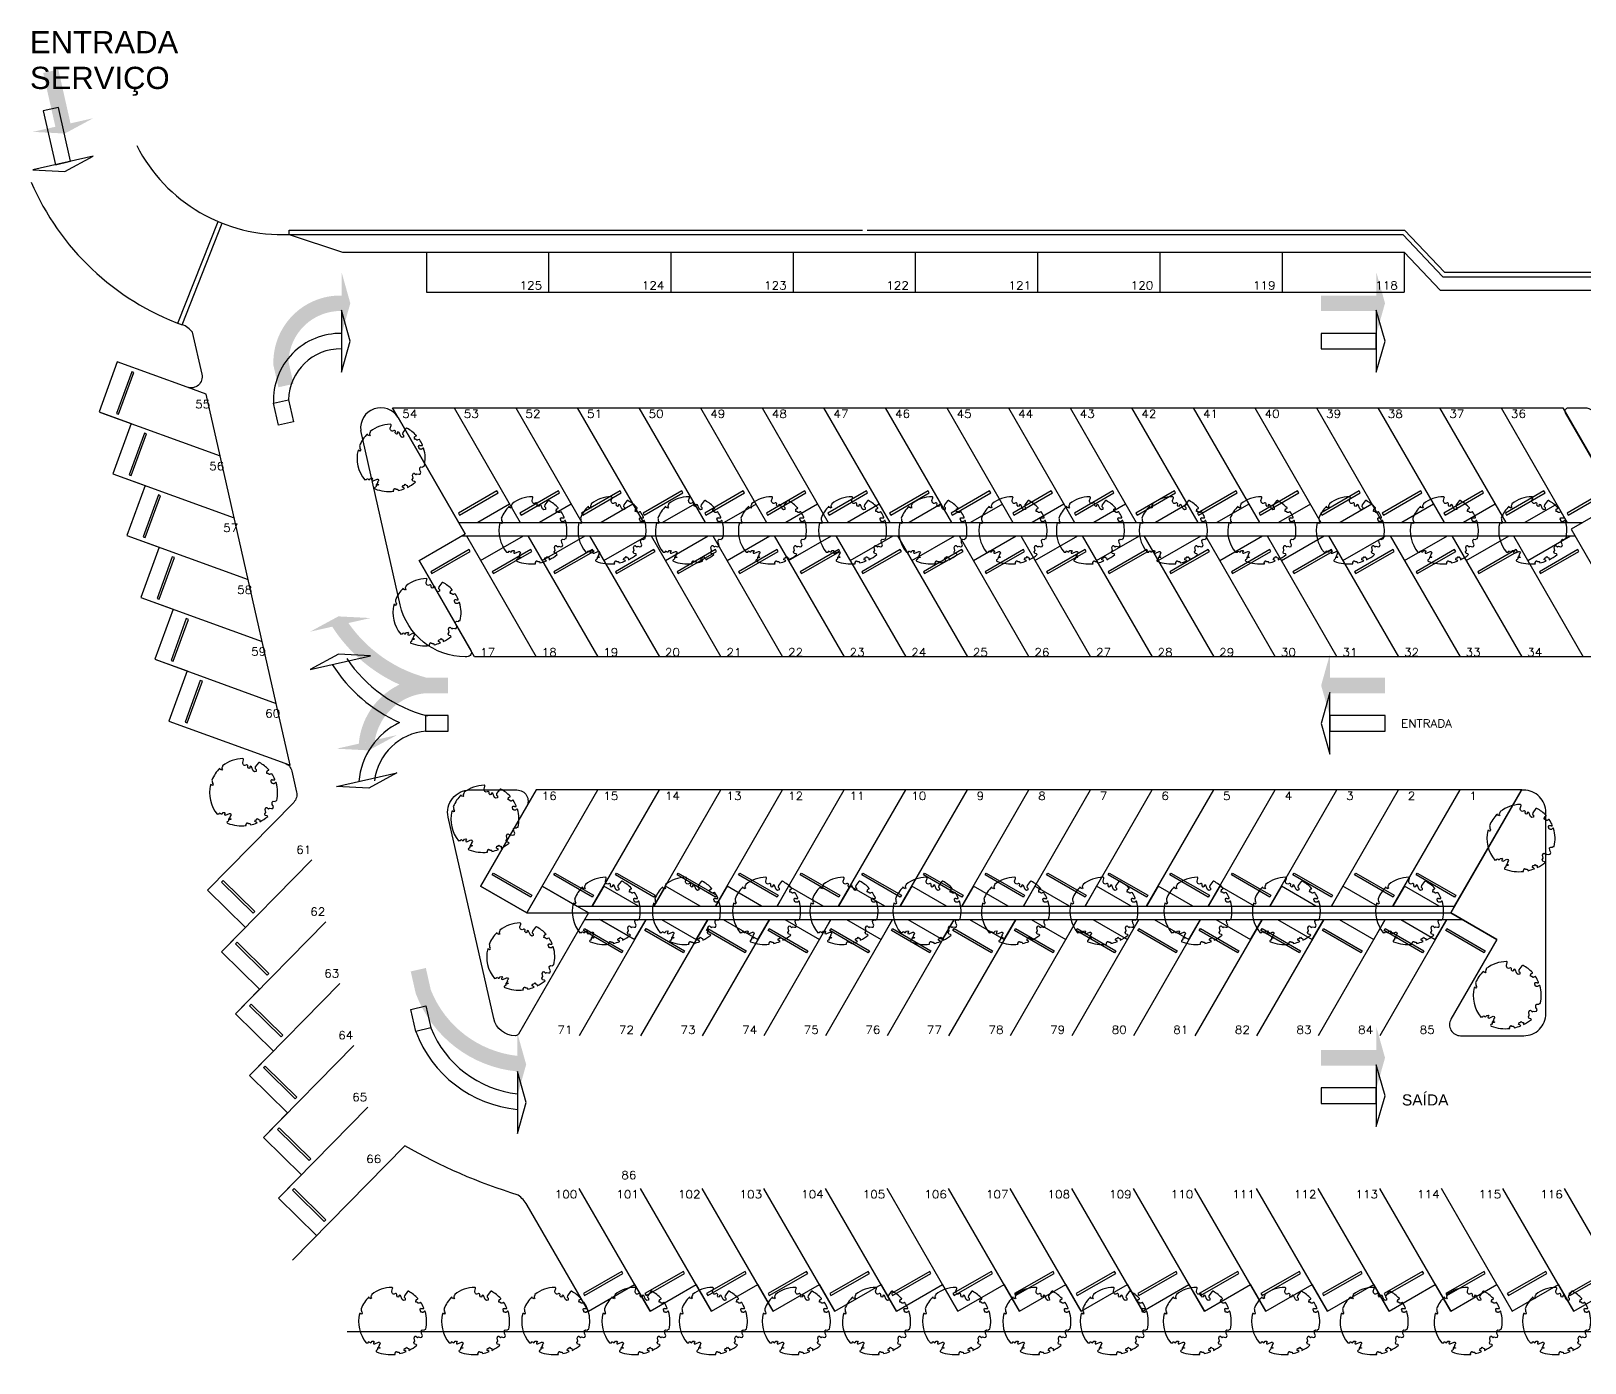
# Model space of a CAD drawing. Header units: millimetres. Extents: x -13864 to -13753, y -7338 to -7277.
# Drawn here: x -13863.9 to -13794, y -7337.1 to -7277.2 of the extents above; entities that cross this region are included whole.
import ezdxf

# ---------------------------------------------------------------- set-up
doc = ezdxf.new("R2010")
doc.units = ezdxf.units.MM
for name, color, linetype in [('-fina', 1, 'Continuous'), ('-hatch', 1, 'Continuous'), ('a-muro', 5, 'Continuous'), ('a-text', 2, 'Continuous'), ('c-esta', 1, 'Continuous'), ('c-prop', 5, 'Continuous'), ('p-banq', 2, 'Continuous'), ('p-plnt', 1, 'Continuous')]:
    doc.layers.add(name, color=color, linetype=linetype)
doc.styles.add('ROMAND', font='romand', dxfattribs={"width": 1.1})
doc.styles.get("Standard").update_dxf_attribs({"font": 'arial.ttf'})

# ---------------------------------------------------------------- blocks, each defined once
blk = doc.blocks.new('Tree2')
blk.add_lwpolyline([(3.08, 2.03), (3.09, 2.03), (3.1, 2.03), (3.11, 2.03), (3.12, 2.03), (3.13, 2.02), (3.13, 2.02), (3.14, 2.02), (3.15, 2.02), (3.16, 2.02), (3.17, 2.03), (3.19, 2.03), (3.2, 2.04), (3.21, 2.05), (3.23, 2.06), (3.24, 2.08), (3.3, 2.16, -0.52938), (3.37, 2.16, -0.087139), (3.9, 0.88, -0.372341), (3.84, 0.77), (3.28, 0.55), (3.09, 0.57), (3.02, 0.71), (2.8, 0.77), (2.71, 0.61), (2.78, 0.43), (3.18, 0.11), (3.2, -0.03), (3.11, -0.08), (2.99, -0.04), (2.92, -0.14), (3.02, -0.3), (3.2, -0.33, -0.504641), (3.19, -0.58, 0.331948), (3.12, -0.77, 0.282008), (3.39, -1.01), (3.74, -1, -0.512156), (3.84, -1.12, -0.16076), (2.42, -3.19), (2.29, -3.17), (2.21, -3.23), (2.14, -3.17), (2.07, -3.24), (2.02, -3.1), (1.91, -3.14), (1.93, -3.34), (1.93, -3.41), (2.06, -3.43, -0.106371), (0.47, -3.97), (0.41, -3.92), (0.3, -3.89), (0.24, -3.86), (0.13, -3.84), (0.14, -3.74), (0.02, -3.77), (-0.06, -3.7), (-0.13, -3.78), (-0.07, -3.88), (-0.09, -4, -0.236298), (-3.25, -2.33, 0.159625), (-3.16, -2.13, 0.350802), (-3, -2.03, -0.504641), (-3.05, -1.79), (-2.88, -1.72), (-2.81, -1.55), (-2.9, -1.46), (-3.01, -1.53), (-3.11, -1.49), (-3.11, -1.35), (-2.78, -0.97), (-2.77, -0.87), (-2.89, -0.73), (-3.09, -0.82), (-3.15, -0.78), (-3.34, -0.84), (-3.37, -0.63, 0.733583), (-3.44, -0.77, -0.861625), (-3.51, -0.88, 0.279978), (-3.76, -0.9), (-3.76, -0.91, -0.827056), (-3.96, -0.89, -0.116774), (-3.66, 1.3), (-3.63, 1.28), (-3.61, 1.27), (-3.6, 1.26), (-3.58, 1.25), (-3.57, 1.25), (-3.55, 1.25), (-3.54, 1.25), (-3.53, 1.25), (-3.52, 1.25), (-3.51, 1.25), (-3.51, 1.26), (-3.5, 1.26), (-3.49, 1.26), (-3.48, 1.27), (-3.47, 1.27), (-3.46, 1.27), (-3.45, 1.27), (-3.44, 1.28), (-3.43, 1.28), (-3.41, 1.28), (-3.4, 1.28), (-3.38, 1.29), (-3.37, 1.29), (-3.36, 1.29), (-3.35, 1.3), (-3.33, 1.31), (-3.32, 1.31), (-3.32, 1.32), (-3.31, 1.32), (-3.3, 1.33), (-3.3, 1.34), (-3.3, 1.34), (-3.3, 1.35), (-3.3, 1.36), (-3.3, 1.36), (-3.31, 1.37), (-3.31, 1.37), (-3.32, 1.38), (-3.32, 1.39), (-3.32, 1.4), (-3.33, 1.41), (-3.33, 1.42), (-3.33, 1.43), (-3.33, 1.44), (-3.33, 1.45), (-3.33, 1.47), (-3.33, 1.48), (-3.33, 1.49), (-3.33, 1.51), (-3.33, 1.52), (-3.33, 1.53), (-3.33, 1.55), (-3.33, 1.56), (-3.33, 1.58), (-3.32, 1.59), (-3.32, 1.6), (-3.31, 1.62), (-3.31, 1.63), (-3.31, 1.65), (-3.31, 1.67), (-3.33, 1.69), (-3.35, 1.72), (-3.39, 1.75), (-3.44, 1.78, -0.040997), (-3.02, 2.45), (-2.96, 2.33), (-2.94, 2.18), (-2.86, 2.17), (-2.71, 2.18), (-2.67, 2.31), (-2.51, 2.38), (-2.6, 2.51), (-2.58, 2.66), (-2.8, 2.73, -0.05814), (-1.97, 3.48), (-1.92, 3.38), (-1.92, 3.16), (-1.76, 3.05), (-1.56, 3.11), (-1.24, 2.95), (-1.01, 2.99), (-0.96, 3.08), (-1.08, 3.31), (-0.98, 3.41), (-0.97, 3.64), (-0.9, 3.79), (-0.68, 3.81), (-0.48, 3.63), (-0.2, 3.53), (-0.07, 3.63), (-0.03, 3.86), (0.06, 3.88), (0.11, 4, -0.13428), (2.13, 3.39, -0.541727), (2.13, 3.32), (2.04, 3.25), (1.99, 3.22), (1.96, 3.18), (1.94, 3.15), (1.93, 3.12), (1.93, 3.1), (1.93, 3.07), (1.93, 3.05), (1.93, 3.03), (1.93, 3.01), (1.93, 2.99), (1.93, 2.97), (1.93, 2.95), (1.93, 2.94), (1.93, 2.93), (1.94, 2.91), (1.95, 2.9), (1.96, 2.89), (1.97, 2.89), (1.99, 2.88), (2, 2.87), (2.02, 2.86), (2.04, 2.86), (2.05, 2.85), (2.07, 2.84), (2.08, 2.83), (2.09, 2.82), (2.11, 2.8), (2.12, 2.79), (2.13, 2.78), (2.14, 2.77), (2.15, 2.77), (2.17, 2.76), (2.18, 2.76), (2.2, 2.76), (2.21, 2.76), (2.23, 2.76), (2.25, 2.76), (2.26, 2.76), (2.28, 2.77), (2.29, 2.77), (2.3, 2.77), (2.31, 2.78), (2.32, 2.78), (2.33, 2.79), (2.34, 2.8), (2.34, 2.81), (2.35, 2.83), (2.35, 2.84), (2.35, 2.86), (2.35, 2.89), (2.36, 2.92), (2.36, 2.95), (2.37, 2.99), (2.37, 3.03), (2.4, 3.13, -0.543104), (2.46, 3.15, -0.046766), (3.01, 2.64, -0.385168), (3, 2.59), (2.9, 2.47), (2.87, 2.44), (2.85, 2.4), (2.84, 2.38), (2.84, 2.36), (2.85, 2.35), (2.86, 2.33), (2.86, 2.32), (2.87, 2.31), (2.88, 2.29), (2.88, 2.28), (2.89, 2.27), (2.89, 2.25), (2.9, 2.24), (2.9, 2.23), (2.9, 2.21), (2.91, 2.2), (2.91, 2.19), (2.91, 2.18), (2.91, 2.16), (2.92, 2.15), (2.92, 2.14), (2.92, 2.13), (2.92, 2.12), (2.91, 2.11), (2.91, 2.1), (2.91, 2.1), (2.91, 2.09), (2.9, 2.08), (2.9, 2.07), (2.9, 2.07), (2.9, 2.06), (2.91, 2.06), (2.91, 2.05), (2.92, 2.04), (2.93, 2.04), (2.94, 2.04), (2.95, 2.03), (2.96, 2.03), (2.97, 2.03), (2.99, 2.03), (3, 2.03), (3.01, 2.03), (3.03, 2.03), (3.04, 2.03), (3.06, 2.03), (3.07, 2.03)], format="xyb", close=True)

msp = doc.modelspace()

# ---------------------------------------------------------------- hatches: boundary and pattern name
at = {"layer": '-fina', "extrusion": (0, 0.015038, 0.999887)}
for points in [[(-13863.327, -7279.921), (-13862.779, -7282.342), (-13862.099, -7282.188), (-13862.646, -7279.767)], [(-13861.08, -7281.958), (-13863.798, -7282.572), (-13862.353, -7282.647)], [(-13849.901, -7288.892), (-13849.901, -7291.678), (-13849.509, -7290.285)], [(-13803.346, -7288.892), (-13803.346, -7291.678), (-13802.954, -7290.285)], [(-13849.901, -7290.634), (-13849.901, -7289.937, 0.431694), (-13852.969, -7293.074), (-13852.289, -7292.921, -0.412879)], [(-13805.828, -7290.634), (-13803.346, -7290.634), (-13803.346, -7289.937), (-13805.828, -7289.937)], [(-13852.289, -7292.921), (-13852.065, -7293.914), (-13852.745, -7294.068), (-13852.969, -7293.074)], [(-13851.319, -7305.067), (-13848.601, -7304.453), (-13850.047, -7304.378)], [(-13805.436, -7308.878), (-13805.436, -7306.092), (-13805.828, -7307.485)], [(-13846.13, -7307.834), (-13845.111, -7307.834), (-13845.111, -7307.137), (-13846.13, -7307.137)], [(-13805.436, -7307.834), (-13802.954, -7307.834), (-13802.954, -7307.137), (-13805.436, -7307.137)], [(-13850.128, -7310.334), (-13847.41, -7309.719), (-13848.683, -7310.409)], [(-13846.111, -7320.203), (-13845.886, -7321.196), (-13846.566, -7321.35), (-13846.791, -7320.357)], [(-13845.886, -7321.196), (-13846.566, -7321.35, 0.287157), (-13841.989, -7324.86), (-13841.989, -7324.159, -0.276547)], [(-13841.989, -7323.152), (-13841.989, -7325.939), (-13841.597, -7324.546)], [(-13803.346, -7322.851), (-13803.346, -7325.637), (-13802.954, -7324.244)], [(-13805.828, -7324.593), (-13803.346, -7324.593), (-13803.346, -7323.895), (-13805.828, -7323.895)]]:
    msp.add_hatch(color=256, dxfattribs=at).paths.add_polyline_path(points)
h = msp.add_hatch(color=256, dxfattribs=at)
h.paths.add_polyline_path([(-13847.292, -7307.447, 0.006588), (-13847.369, -7307.485), (-13846.13, -7307.485), (-13846.13, -7307.137), (-13846.084, -7307.137, -0.176741), (-13849.595, -7304.677), (-13849.96, -7304.76), (-13849.773, -7305.587, 0.112989)])
h.paths.add_polyline_path([(-13848.942, -7309.265), (-13848.769, -7310.026), (-13848.405, -7309.944, -0.337144), (-13846.13, -7307.835), (-13846.13, -7307.485), (-13847.369, -7307.485, 0.188669)])
h.paths.add_polyline_path([(-13849.773, -7305.587), (-13849.96, -7304.76), (-13850.323, -7304.842, 0.033348)])
h.paths.add_polyline_path([(-13848.942, -7309.265, 0.06652), (-13849.128, -7310.107), (-13848.769, -7310.026)])

# ---------------------------------------------------------------- linework, layer by layer
at = {"layer": '-fina', "extrusion": (0, 0.015038, 0.999887), "elevation": -113.465}
for points in [[(-13863.327, -7279.921), (-13862.779, -7282.342), (-13862.099, -7282.188), (-13862.646, -7279.767)], [(-13862.353, -7282.647), (-13861.08, -7281.958), (-13863.798, -7282.572)], [(-13849.509, -7290.285), (-13849.901, -7288.892), (-13849.901, -7291.678)], [(-13802.954, -7290.285), (-13803.346, -7288.892), (-13803.346, -7291.678)], [(-13805.828, -7290.634), (-13803.346, -7290.634), (-13803.346, -7289.937), (-13805.828, -7289.937)], [(-13852.289, -7292.921), (-13852.065, -7293.914), (-13852.745, -7294.068), (-13852.969, -7293.074)], [(-13850.047, -7304.378), (-13851.319, -7305.067), (-13848.601, -7304.453)], [(-13805.828, -7307.485), (-13805.436, -7308.878), (-13805.436, -7306.092)], [(-13846.13, -7307.834), (-13845.111, -7307.834), (-13845.111, -7307.137), (-13846.13, -7307.137)], [(-13805.436, -7307.834), (-13802.954, -7307.834), (-13802.954, -7307.137), (-13805.436, -7307.137)], [(-13848.683, -7310.409), (-13850.128, -7310.334), (-13847.41, -7309.719)], [(-13846.111, -7320.203), (-13845.886, -7321.196), (-13846.566, -7321.35), (-13846.791, -7320.357)], [(-13841.597, -7324.546), (-13841.989, -7323.152), (-13841.989, -7325.939)], [(-13802.954, -7324.244), (-13803.346, -7322.851), (-13803.346, -7325.637)], [(-13805.828, -7324.593), (-13803.346, -7324.593), (-13803.346, -7323.895), (-13805.828, -7323.895)]]:
    msp.add_lwpolyline(points, close=True, dxfattribs=at)
for points in [[(-13857.265, -7289.475), (-13855.458, -7284.903)], [(-13857.079, -7289.548), (-13855.272, -7284.976)]]:
    msp.add_lwpolyline(points, dxfattribs=at)
at = {"layer": '-fina', "extrusion": (0, 0.015038, 0.999887)}
for centre, radius, start, end in [((-13849.957, -7292.951, -113.465), 3.015, 88.80634, 182.34123), ((-13849.947, -7292.977, -113.465), 2.343, 89.06231, 178.6254), ((-13844.469, -7301.097, -113.465), 6.949, 212.60913, 246.03498), ((-13844.469, -7301.097, -113.465), 6.252, 213.70663, 255.43113), ((-13845.881, -7310.385, -113.465), 3.259, 115.64696, 175.11693), ((-13845.881, -7310.385, -113.465), 2.562, 94.89273, 172.92241), ((-13841.474, -7319.448, -113.465), 5.436, 200.48016, 264.56725), ((-13841.464, -7319.424, -113.465), 4.764, 201.84556, 263.68008)]:
    msp.add_arc(centre, radius, start, end, dxfattribs=at)
at = {"layer": '-hatch', "extrusion": (0, 0.015038, 0.999887), "elevation": -113.465}
for points in [[(-13852.842, -7306.585), (-13855.359, -7295.453), (-13855.988, -7292.67), (-13856.849, -7292.357), (-13859.995, -7291.211), (-13860.816, -7293.467), (-13859.366, -7293.994), (-13860.187, -7296.25), (-13858.737, -7296.777), (-13859.558, -7299.033), (-13858.108, -7299.561), (-13858.928, -7301.816), (-13857.478, -7302.344), (-13858.299, -7304.599), (-13856.849, -7305.127), (-13857.67, -7307.382), (-13852.456, -7309.279), (-13852.213, -7309.368)], [(-13844.841, -7293.285), (-13797.729, -7293.285), (-13794.958, -7293.285), (-13792.5, -7297.541), (-13794.579, -7298.741), (-13791.263, -7304.485), (-13794.034, -7304.485), (-13841.146, -7304.485), (-13843.917, -7304.485), (-13846.417, -7300.155), (-13844.338, -7298.955), (-13847.361, -7293.72), (-13847.612, -7293.285)], [(-13841.579, -7311.235), (-13843.646, -7314.815), (-13841.567, -7316.015), (-13799.998, -7316.015), (-13799.825, -7315.715), (-13796.825, -7310.52), (-13796.805, -7310.485), (-13799.576, -7310.485), (-13838.374, -7310.485), (-13841.146, -7310.485), (-13841.579, -7311.235)]]:
    msp.add_lwpolyline(points, close=True, dxfattribs=at)
at = {"layer": 'a-muro', "extrusion": (0, 0.015038, 0.999887), "elevation": -113.465}
for points in [[(-13852.258, -7285.285), (-13826.458, -7285.285)], [(-13852.258, -7285.485), (-13852.258, -7285.285)], [(-13826.258, -7285.285), (-13802.072, -7285.285)], [(-13800.272, -7287.185), (-13802.072, -7285.285)], [(-13852.258, -7285.485), (-13802.158, -7285.485)], [(-13800.358, -7287.385), (-13802.158, -7285.485)], [(-13800.358, -7287.385), (-13787.816, -7287.385)], [(-13800.272, -7287.185), (-13787.899, -7287.185)]]:
    msp.add_lwpolyline(points, dxfattribs=at)
at = {"layer": 'c-esta', "extrusion": (0, 0.015038, 0.999887), "elevation": -113.465}
for points in [[(-13846.088, -7286.285), (-13846.088, -7288.085)], [(-13840.588, -7286.285), (-13840.588, -7288.085)], [(-13835.088, -7286.285), (-13835.088, -7288.085)], [(-13829.588, -7286.285), (-13829.588, -7288.085)], [(-13824.088, -7286.285), (-13824.088, -7288.085)], [(-13818.588, -7286.285), (-13818.588, -7288.085)], [(-13813.088, -7286.285), (-13813.088, -7288.085)], [(-13807.588, -7286.285), (-13807.588, -7288.085)], [(-13802.088, -7286.285), (-13802.088, -7288.085)], [(-13846.088, -7288.085), (-13802.088, -7288.085)], [(-13860.756, -7293.489), (-13855.359, -7295.453)], [(-13844.841, -7293.285), (-13841.864, -7298.441)], [(-13842.069, -7293.285), (-13839.093, -7298.441)], [(-13839.298, -7293.285), (-13836.321, -7298.441)], [(-13836.527, -7293.285), (-13833.55, -7298.441)], [(-13833.756, -7293.285), (-13830.779, -7298.441)], [(-13830.984, -7293.285), (-13828.008, -7298.441)], [(-13828.213, -7293.285), (-13825.236, -7298.441)], [(-13825.442, -7293.285), (-13822.465, -7298.441)], [(-13822.67, -7293.285), (-13819.694, -7298.441)], [(-13819.899, -7293.285), (-13816.922, -7298.441)], [(-13817.128, -7293.285), (-13814.151, -7298.441)], [(-13814.357, -7293.285), (-13811.38, -7298.441)], [(-13811.585, -7293.285), (-13808.609, -7298.441)], [(-13808.814, -7293.285), (-13805.837, -7298.441)], [(-13806.043, -7293.285), (-13803.066, -7298.441)], [(-13803.271, -7293.285), (-13800.295, -7298.441)], [(-13800.5, -7293.285), (-13797.523, -7298.441)], [(-13797.729, -7293.285), (-13794.752, -7298.441)], [(-13860.187, -7296.25), (-13854.73, -7298.236)], [(-13842.341, -7297.615), (-13843.771, -7298.441)], [(-13839.569, -7297.615), (-13841, -7298.441)], [(-13836.798, -7297.615), (-13838.228, -7298.441)], [(-13834.027, -7297.615), (-13835.457, -7298.441)], [(-13831.256, -7297.615), (-13832.686, -7298.441)], [(-13828.484, -7297.615), (-13829.915, -7298.441)], [(-13825.713, -7297.615), (-13827.143, -7298.441)], [(-13822.942, -7297.615), (-13824.372, -7298.441)], [(-13820.17, -7297.615), (-13821.601, -7298.441)], [(-13817.399, -7297.615), (-13818.829, -7298.441)], [(-13814.628, -7297.615), (-13816.058, -7298.441)], [(-13811.857, -7297.615), (-13813.287, -7298.441)], [(-13809.085, -7297.615), (-13810.516, -7298.441)], [(-13806.314, -7297.615), (-13807.744, -7298.441)], [(-13803.543, -7297.615), (-13804.973, -7298.441)], [(-13800.771, -7297.615), (-13802.202, -7298.441)], [(-13798, -7297.615), (-13799.43, -7298.441)], [(-13795.229, -7297.615), (-13796.659, -7298.441)], [(-13844.635, -7298.441), (-13794.059, -7298.441)], [(-13859.558, -7299.033), (-13854.1, -7301.019)], [(-13844.487, -7299.041), (-13794.406, -7299.041)], [(-13844.289, -7299.041), (-13841.146, -7304.485)], [(-13843.646, -7300.155), (-13841.716, -7299.041)], [(-13841.518, -7299.041), (-13838.374, -7304.485)], [(-13840.874, -7300.155), (-13838.945, -7299.041)], [(-13838.746, -7299.041), (-13835.603, -7304.485)], [(-13838.103, -7300.155), (-13836.174, -7299.041)], [(-13835.975, -7299.041), (-13832.832, -7304.485)], [(-13835.332, -7300.155), (-13833.402, -7299.041)], [(-13833.204, -7299.041), (-13830.061, -7304.485)], [(-13832.561, -7300.155), (-13830.631, -7299.041)], [(-13830.432, -7299.041), (-13827.289, -7304.485)], [(-13829.789, -7300.155), (-13827.86, -7299.041)], [(-13827.661, -7299.041), (-13824.518, -7304.485)], [(-13827.018, -7300.155), (-13825.089, -7299.041)], [(-13824.89, -7299.041), (-13821.747, -7304.485)], [(-13824.247, -7300.155), (-13822.317, -7299.041)], [(-13822.119, -7299.041), (-13818.975, -7304.485)], [(-13821.475, -7300.155), (-13819.546, -7299.041)], [(-13819.347, -7299.041), (-13816.204, -7304.485)], [(-13818.704, -7300.155), (-13816.775, -7299.041)], [(-13816.576, -7299.041), (-13813.433, -7304.485)], [(-13815.933, -7300.155), (-13814.003, -7299.041)], [(-13813.805, -7299.041), (-13810.662, -7304.485)], [(-13813.162, -7300.155), (-13811.232, -7299.041)], [(-13811.033, -7299.041), (-13807.89, -7304.485)], [(-13810.39, -7300.155), (-13808.461, -7299.041)], [(-13808.262, -7299.041), (-13805.119, -7304.485)], [(-13807.619, -7300.155), (-13805.69, -7299.041)], [(-13805.491, -7299.041), (-13802.348, -7304.485)], [(-13804.848, -7300.155), (-13802.918, -7299.041)], [(-13802.72, -7299.041), (-13799.576, -7304.485)], [(-13802.076, -7300.155), (-13800.147, -7299.041)], [(-13799.948, -7299.041), (-13796.805, -7304.485)], [(-13799.305, -7300.155), (-13797.376, -7299.041)], [(-13797.177, -7299.041), (-13794.034, -7304.485)], [(-13796.534, -7300.155), (-13794.604, -7299.041)], [(-13858.928, -7301.816), (-13853.471, -7303.802)], [(-13858.299, -7304.599), (-13852.842, -7306.585)], [(-13841.567, -7316.015), (-13838.374, -7310.485)], [(-13838.623, -7315.715), (-13835.603, -7310.485)], [(-13835.851, -7315.715), (-13832.832, -7310.485)], [(-13833.08, -7315.715), (-13830.061, -7310.485)], [(-13830.309, -7315.715), (-13827.289, -7310.485)], [(-13827.538, -7315.715), (-13824.518, -7310.485)], [(-13824.766, -7315.715), (-13821.747, -7310.485)], [(-13821.995, -7315.715), (-13818.975, -7310.485)], [(-13819.224, -7315.715), (-13816.204, -7310.485)], [(-13816.452, -7315.715), (-13813.433, -7310.485)], [(-13813.681, -7315.715), (-13810.662, -7310.485)], [(-13810.91, -7315.715), (-13807.89, -7310.485)], [(-13808.139, -7315.715), (-13805.119, -7310.485)], [(-13805.367, -7315.715), (-13802.348, -7310.485)], [(-13802.596, -7315.715), (-13799.576, -7310.485)], [(-13855.309, -7317.771), (-13851.237, -7313.63)], [(-13836.544, -7315.715), (-13838.103, -7314.815), (-13838.623, -7315.715)], [(-13833.773, -7315.715), (-13835.332, -7314.815), (-13835.851, -7315.715)], [(-13831.002, -7315.715), (-13832.561, -7314.815), (-13833.08, -7315.715)], [(-13828.23, -7315.715), (-13829.789, -7314.815), (-13830.309, -7315.715)], [(-13825.459, -7315.715), (-13827.018, -7314.815), (-13827.538, -7315.715)], [(-13822.688, -7315.715), (-13824.247, -7314.815), (-13824.766, -7315.715)], [(-13819.917, -7315.715), (-13821.475, -7314.815), (-13821.995, -7315.715)], [(-13817.145, -7315.715), (-13818.704, -7314.815), (-13819.224, -7315.715)], [(-13814.374, -7315.715), (-13815.933, -7314.815), (-13816.452, -7315.715)], [(-13811.603, -7315.715), (-13813.162, -7314.815), (-13813.681, -7315.715)], [(-13808.831, -7315.715), (-13810.39, -7314.815), (-13810.91, -7315.715)], [(-13806.06, -7315.715), (-13807.619, -7314.815), (-13808.139, -7315.715)], [(-13803.289, -7315.715), (-13804.848, -7314.815), (-13805.367, -7315.715)], [(-13800.518, -7315.715), (-13802.076, -7314.815), (-13802.596, -7315.715)], [(-13839.316, -7315.715), (-13799.825, -7315.715)], [(-13854.68, -7320.554), (-13850.608, -7316.413)], [(-13836.198, -7316.315), (-13839.217, -7321.546)], [(-13838.969, -7316.315), (-13799.478, -7316.315)], [(-13838.276, -7316.315), (-13836.717, -7317.215), (-13836.198, -7316.315)], [(-13836.717, -7317.215), (-13838.276, -7316.315)], [(-13833.427, -7316.315), (-13836.446, -7321.546)], [(-13835.505, -7316.315), (-13833.946, -7317.215), (-13833.427, -7316.315)], [(-13830.655, -7316.315), (-13833.675, -7321.546)], [(-13832.734, -7316.315), (-13831.175, -7317.215), (-13830.655, -7316.315)], [(-13827.884, -7316.315), (-13830.904, -7321.546)], [(-13829.962, -7316.315), (-13828.404, -7317.215), (-13827.884, -7316.315)], [(-13825.113, -7316.315), (-13828.132, -7321.546)], [(-13827.191, -7316.315), (-13825.632, -7317.215), (-13825.113, -7316.315)], [(-13822.341, -7316.315), (-13825.361, -7321.546)], [(-13824.42, -7316.315), (-13822.861, -7317.215), (-13822.341, -7316.315)], [(-13819.57, -7316.315), (-13822.59, -7321.546)], [(-13821.649, -7316.315), (-13820.09, -7317.215), (-13819.57, -7316.315)], [(-13816.799, -7316.315), (-13819.818, -7321.546)], [(-13818.877, -7316.315), (-13817.318, -7317.215), (-13816.799, -7316.315)], [(-13814.028, -7316.315), (-13817.047, -7321.546)], [(-13816.106, -7316.315), (-13814.547, -7317.215), (-13814.028, -7316.315)], [(-13811.256, -7316.315), (-13814.276, -7321.546)], [(-13813.335, -7316.315), (-13811.776, -7317.215), (-13811.256, -7316.315)], [(-13808.485, -7316.315), (-13811.505, -7321.546)], [(-13810.563, -7316.315), (-13809.005, -7317.215), (-13808.485, -7316.315)], [(-13805.714, -7316.315), (-13808.733, -7321.546)], [(-13807.792, -7316.315), (-13806.233, -7317.215), (-13805.714, -7316.315)], [(-13802.942, -7316.315), (-13805.962, -7321.546)], [(-13805.021, -7316.315), (-13803.462, -7317.215), (-13802.942, -7316.315)], [(-13800.171, -7316.315), (-13803.191, -7321.546)], [(-13802.25, -7316.315), (-13800.691, -7317.215), (-13800.171, -7316.315)], [(-13854.051, -7323.337), (-13849.979, -7319.196)], [(-13853.421, -7326.12), (-13849.349, -7321.979)], [(-13852.747, -7328.858), (-13848.72, -7324.762)], [(-13852.118, -7331.641), (-13847.059, -7326.496)], [(-13836.025, -7333.945), (-13839.217, -7328.415)], [(-13833.253, -7333.945), (-13836.446, -7328.415)], [(-13830.482, -7333.945), (-13833.675, -7328.415)], [(-13827.711, -7333.945), (-13830.904, -7328.415)], [(-13824.939, -7333.945), (-13828.132, -7328.415)], [(-13822.168, -7333.945), (-13825.361, -7328.415)], [(-13819.397, -7333.945), (-13822.59, -7328.415)], [(-13816.626, -7333.945), (-13819.818, -7328.415)], [(-13813.854, -7333.945), (-13817.047, -7328.415)], [(-13811.083, -7333.945), (-13814.276, -7328.415)], [(-13808.312, -7333.945), (-13811.505, -7328.415)], [(-13805.541, -7333.945), (-13808.733, -7328.415)], [(-13802.769, -7333.945), (-13805.962, -7328.415)], [(-13799.998, -7333.945), (-13803.191, -7328.415)], [(-13797.919, -7332.745), (-13800.419, -7328.415)], [(-13794.455, -7333.945), (-13797.648, -7328.415)], [(-13791.684, -7333.945), (-13794.877, -7328.415)]]:
    msp.add_lwpolyline(points, dxfattribs=at)
for points in [[(-13859.346, -7291.661), (-13860.03, -7293.54), (-13859.936, -7293.574), (-13859.252, -7291.695)], [(-13858.777, -7294.422), (-13859.461, -7296.301), (-13859.367, -7296.335), (-13858.683, -7294.456)], [(-13858.147, -7297.205), (-13858.831, -7299.084), (-13858.738, -7299.118), (-13858.053, -7297.239)], [(-13844.596, -7298.109), (-13842.864, -7297.109), (-13842.914, -7297.023), (-13844.646, -7298.023)], [(-13841.825, -7298.109), (-13840.093, -7297.109), (-13840.143, -7297.023), (-13841.875, -7298.023)], [(-13839.053, -7298.109), (-13837.321, -7297.109), (-13837.371, -7297.023), (-13839.103, -7298.023)], [(-13836.282, -7298.109), (-13834.55, -7297.109), (-13834.6, -7297.023), (-13836.332, -7298.023)], [(-13833.511, -7298.109), (-13831.779, -7297.109), (-13831.829, -7297.023), (-13833.561, -7298.023)], [(-13830.74, -7298.109), (-13829.007, -7297.109), (-13829.057, -7297.023), (-13830.79, -7298.023)], [(-13827.968, -7298.109), (-13826.236, -7297.109), (-13826.286, -7297.023), (-13828.018, -7298.023)], [(-13825.197, -7298.109), (-13823.465, -7297.109), (-13823.515, -7297.023), (-13825.247, -7298.023)], [(-13822.426, -7298.109), (-13820.694, -7297.109), (-13820.744, -7297.023), (-13822.476, -7298.023)], [(-13819.654, -7298.109), (-13817.922, -7297.109), (-13817.972, -7297.023), (-13819.704, -7298.023)], [(-13816.883, -7298.109), (-13815.151, -7297.109), (-13815.201, -7297.023), (-13816.933, -7298.023)], [(-13814.112, -7298.109), (-13812.38, -7297.109), (-13812.43, -7297.023), (-13814.162, -7298.023)], [(-13811.341, -7298.109), (-13809.609, -7297.109), (-13809.659, -7297.023), (-13811.391, -7298.023)], [(-13808.569, -7298.109), (-13806.837, -7297.109), (-13806.887, -7297.023), (-13808.619, -7298.023)], [(-13805.798, -7298.109), (-13804.066, -7297.109), (-13804.116, -7297.023), (-13805.848, -7298.023)], [(-13803.027, -7298.109), (-13801.295, -7297.109), (-13801.345, -7297.023), (-13803.077, -7298.023)], [(-13800.255, -7298.109), (-13798.523, -7297.109), (-13798.573, -7297.023), (-13800.305, -7298.023)], [(-13797.484, -7298.109), (-13795.752, -7297.109), (-13795.802, -7297.023), (-13797.534, -7298.023)], [(-13794.713, -7298.109), (-13792.981, -7297.109), (-13793.031, -7297.023), (-13794.763, -7298.023)], [(-13857.518, -7299.988), (-13858.202, -7301.867), (-13858.108, -7301.901), (-13857.424, -7300.022)], [(-13845.844, -7300.748), (-13844.112, -7299.748), (-13844.162, -7299.661), (-13845.894, -7300.661)], [(-13843.072, -7300.748), (-13841.34, -7299.748), (-13841.39, -7299.661), (-13843.122, -7300.661)], [(-13840.301, -7300.748), (-13838.569, -7299.748), (-13838.619, -7299.661), (-13840.351, -7300.661)], [(-13837.53, -7300.748), (-13835.798, -7299.748), (-13835.848, -7299.661), (-13837.58, -7300.661)], [(-13834.759, -7300.748), (-13833.027, -7299.748), (-13833.077, -7299.661), (-13834.809, -7300.661)], [(-13831.987, -7300.748), (-13830.255, -7299.748), (-13830.305, -7299.661), (-13832.037, -7300.661)], [(-13829.216, -7300.748), (-13827.484, -7299.748), (-13827.534, -7299.661), (-13829.266, -7300.661)], [(-13826.445, -7300.748), (-13824.713, -7299.748), (-13824.763, -7299.661), (-13826.495, -7300.661)], [(-13823.673, -7300.748), (-13821.941, -7299.748), (-13821.991, -7299.661), (-13823.723, -7300.661)], [(-13820.902, -7300.748), (-13819.17, -7299.748), (-13819.22, -7299.661), (-13820.952, -7300.661)], [(-13818.131, -7300.748), (-13816.399, -7299.748), (-13816.449, -7299.661), (-13818.181, -7300.661)], [(-13815.36, -7300.748), (-13813.628, -7299.748), (-13813.678, -7299.661), (-13815.41, -7300.661)], [(-13812.588, -7300.748), (-13810.856, -7299.748), (-13810.906, -7299.661), (-13812.638, -7300.661)], [(-13809.817, -7300.748), (-13808.085, -7299.748), (-13808.135, -7299.661), (-13809.867, -7300.661)], [(-13807.046, -7300.748), (-13805.314, -7299.748), (-13805.364, -7299.661), (-13807.096, -7300.661)], [(-13804.274, -7300.748), (-13802.542, -7299.748), (-13802.592, -7299.661), (-13804.324, -7300.661)], [(-13801.503, -7300.748), (-13799.771, -7299.748), (-13799.821, -7299.661), (-13801.553, -7300.661)], [(-13798.732, -7300.748), (-13797, -7299.748), (-13797.05, -7299.661), (-13798.782, -7300.661)], [(-13795.961, -7300.748), (-13794.229, -7299.748), (-13794.279, -7299.661), (-13796.011, -7300.661)], [(-13856.889, -7302.771), (-13857.573, -7304.65), (-13857.479, -7304.685), (-13856.795, -7302.805)], [(-13856.26, -7305.554), (-13856.944, -7307.433), (-13856.85, -7307.468), (-13856.166, -7305.588)], [(-13853.879, -7316.031), (-13855.305, -7314.629), (-13855.235, -7314.558), (-13853.809, -7315.96)], [(-13843.072, -7314.223), (-13841.34, -7315.223), (-13841.39, -7315.309), (-13843.122, -7314.309)], [(-13840.301, -7314.223), (-13838.569, -7315.223), (-13838.619, -7315.309), (-13840.351, -7314.309)], [(-13837.53, -7314.223), (-13835.798, -7315.223), (-13835.848, -7315.309), (-13837.58, -7314.309)], [(-13834.759, -7314.223), (-13833.027, -7315.223), (-13833.077, -7315.309), (-13834.809, -7314.309)], [(-13831.987, -7314.223), (-13830.255, -7315.223), (-13830.305, -7315.309), (-13832.037, -7314.309)], [(-13829.216, -7314.223), (-13827.484, -7315.223), (-13827.534, -7315.309), (-13829.266, -7314.309)], [(-13826.445, -7314.223), (-13824.713, -7315.223), (-13824.763, -7315.309), (-13826.495, -7314.309)], [(-13823.673, -7314.223), (-13821.941, -7315.223), (-13821.991, -7315.309), (-13823.723, -7314.309)], [(-13820.902, -7314.223), (-13819.17, -7315.223), (-13819.22, -7315.309), (-13820.952, -7314.309)], [(-13818.131, -7314.223), (-13816.399, -7315.223), (-13816.449, -7315.309), (-13818.181, -7314.309)], [(-13815.36, -7314.223), (-13813.628, -7315.223), (-13813.678, -7315.309), (-13815.41, -7314.309)], [(-13812.588, -7314.223), (-13810.856, -7315.223), (-13810.906, -7315.309), (-13812.638, -7314.309)], [(-13809.817, -7314.223), (-13808.085, -7315.223), (-13808.135, -7315.309), (-13809.867, -7314.309)], [(-13807.046, -7314.223), (-13805.314, -7315.223), (-13805.364, -7315.309), (-13807.096, -7314.309)], [(-13804.274, -7314.223), (-13802.542, -7315.223), (-13802.592, -7315.309), (-13804.324, -7314.309)], [(-13801.503, -7314.223), (-13799.771, -7315.223), (-13799.821, -7315.309), (-13801.553, -7314.309)], [(-13837.291, -7317.808), (-13839.023, -7316.808), (-13838.973, -7316.722), (-13837.241, -7317.722)], [(-13834.519, -7317.808), (-13836.251, -7316.808), (-13836.201, -7316.722), (-13834.469, -7317.722)], [(-13831.748, -7317.808), (-13833.48, -7316.808), (-13833.43, -7316.722), (-13831.698, -7317.722)], [(-13828.977, -7317.808), (-13830.709, -7316.808), (-13830.659, -7316.722), (-13828.927, -7317.722)], [(-13826.206, -7317.808), (-13827.938, -7316.808), (-13827.888, -7316.722), (-13826.156, -7317.722)], [(-13823.434, -7317.808), (-13825.166, -7316.808), (-13825.116, -7316.722), (-13823.384, -7317.722)], [(-13820.663, -7317.808), (-13822.395, -7316.808), (-13822.345, -7316.722), (-13820.613, -7317.722)], [(-13817.892, -7317.808), (-13819.624, -7316.808), (-13819.574, -7316.722), (-13817.842, -7317.722)], [(-13815.12, -7317.808), (-13816.852, -7316.808), (-13816.802, -7316.722), (-13815.07, -7317.722)], [(-13812.349, -7317.808), (-13814.081, -7316.808), (-13814.031, -7316.722), (-13812.299, -7317.722)], [(-13809.578, -7317.808), (-13811.31, -7316.808), (-13811.26, -7316.722), (-13809.528, -7317.722)], [(-13806.807, -7317.808), (-13808.539, -7316.808), (-13808.489, -7316.722), (-13806.757, -7317.722)], [(-13804.035, -7317.808), (-13805.767, -7316.808), (-13805.717, -7316.722), (-13803.985, -7317.722)], [(-13801.264, -7317.808), (-13802.996, -7316.808), (-13802.946, -7316.722), (-13801.214, -7317.722)], [(-13798.493, -7317.808), (-13800.225, -7316.808), (-13800.175, -7316.722), (-13798.443, -7317.722)], [(-13853.25, -7318.814), (-13854.676, -7317.412), (-13854.606, -7317.341), (-13853.18, -7318.743)], [(-13852.62, -7321.598), (-13854.046, -7320.195), (-13853.976, -7320.124), (-13852.55, -7321.526)], [(-13851.991, -7324.381), (-13853.417, -7322.978), (-13853.347, -7322.907), (-13851.921, -7324.309)], [(-13851.362, -7327.164), (-13852.788, -7325.761), (-13852.718, -7325.69), (-13851.292, -7327.092)], [(-13850.687, -7329.901), (-13852.113, -7328.499), (-13852.043, -7328.427), (-13850.617, -7329.83)], [(-13837.291, -7332.152), (-13839.023, -7333.152), (-13838.973, -7333.239), (-13837.241, -7332.239)], [(-13834.519, -7332.152), (-13836.251, -7333.152), (-13836.201, -7333.239), (-13834.469, -7332.239)], [(-13831.748, -7332.152), (-13833.48, -7333.152), (-13833.43, -7333.239), (-13831.698, -7332.239)], [(-13828.977, -7332.152), (-13830.709, -7333.152), (-13830.659, -7333.239), (-13828.927, -7332.239)], [(-13826.206, -7332.152), (-13827.938, -7333.152), (-13827.888, -7333.239), (-13826.156, -7332.239)], [(-13823.434, -7332.152), (-13825.166, -7333.152), (-13825.116, -7333.239), (-13823.384, -7332.239)], [(-13820.663, -7332.152), (-13822.395, -7333.152), (-13822.345, -7333.239), (-13820.613, -7332.239)], [(-13817.892, -7332.152), (-13819.624, -7333.152), (-13819.574, -7333.239), (-13817.842, -7332.239)], [(-13815.12, -7332.152), (-13816.852, -7333.152), (-13816.802, -7333.239), (-13815.07, -7332.239)], [(-13812.349, -7332.152), (-13814.081, -7333.152), (-13814.031, -7333.239), (-13812.299, -7332.239)], [(-13809.578, -7332.152), (-13811.31, -7333.152), (-13811.26, -7333.239), (-13809.528, -7332.239)], [(-13806.807, -7332.152), (-13808.539, -7333.152), (-13808.489, -7333.239), (-13806.757, -7332.239)], [(-13804.035, -7332.152), (-13805.767, -7333.152), (-13805.717, -7333.239), (-13803.985, -7332.239)], [(-13801.264, -7332.152), (-13802.996, -7333.152), (-13802.946, -7333.239), (-13801.214, -7332.239)], [(-13798.493, -7332.152), (-13800.225, -7333.152), (-13800.175, -7333.239), (-13798.443, -7332.239)], [(-13795.721, -7332.152), (-13797.453, -7333.152), (-13797.403, -7333.239), (-13795.671, -7332.239)], [(-13792.95, -7332.152), (-13794.682, -7333.152), (-13794.632, -7333.239), (-13792.9, -7332.239)]]:
    msp.add_lwpolyline(points, close=True, dxfattribs=at)
at = {"layer": 'c-prop', "extrusion": (0, 0.015038, 0.999887), "elevation": -113.465}
msp.add_lwpolyline([(-13849.652, -7334.855), (-13789.217, -7334.855)], dxfattribs=at)
at = {"layer": 'c-prop', "extrusion": (0, 0.015038, 0.999887)}
msp.add_arc((-13852.567, -7278.134, -113.465), 7.358, 207.09543, 272.40692, dxfattribs=at)
at = {"layer": 'p-banq', "extrusion": (0, 0.015038, 0.999887), "elevation": -113.465}
for points in [[(-13852.258, -7285.485), (-13849.858, -7286.285)], [(-13849.858, -7286.285), (-13802.088, -7286.285)], [(-13800.478, -7287.985), (-13802.088, -7286.285)], [(-13800.478, -7287.985), (-13792.458, -7287.985)], [(-13847.361, -7293.72), (-13844.338, -7298.955)], [(-13792.5, -7297.541), (-13794.579, -7298.741)], [(-13846.417, -7300.155), (-13844.338, -7298.955)], [(-13794.579, -7298.741), (-13790.75, -7305.373)], [(-13838.796, -7316.015), (-13840.874, -7314.815), (-13841.567, -7316.015), (-13843.646, -7314.815)], [(-13843.646, -7314.815), (-13841.567, -7316.015)], [(-13840.874, -7314.815), (-13839.316, -7315.715)], [(-13797.919, -7317.215), (-13799.998, -7316.015)], [(-13797.919, -7332.745), (-13797.919, -7332.745), (-13797.227, -7333.945), (-13795.148, -7332.745), (-13794.455, -7333.945), (-13792.377, -7332.745), (-13791.684, -7333.945), (-13789.606, -7332.745), (-13792.06, -7328.494)], [(-13851.036, -7330.54), (-13852.747, -7328.858)], [(-13838.796, -7333.945), (-13836.717, -7332.745)], [(-13836.717, -7332.745), (-13836.717, -7332.745), (-13836.025, -7333.945), (-13833.946, -7332.745), (-13833.253, -7333.945), (-13831.175, -7332.745), (-13830.482, -7333.945), (-13828.404, -7332.745), (-13827.711, -7333.945), (-13825.632, -7332.745), (-13824.939, -7333.945), (-13822.861, -7332.745), (-13822.168, -7333.945), (-13820.09, -7332.745), (-13819.397, -7333.945), (-13817.318, -7332.745), (-13816.626, -7333.945), (-13814.547, -7332.745), (-13813.854, -7333.945), (-13811.776, -7332.745), (-13811.083, -7333.945), (-13809.005, -7332.745), (-13808.312, -7333.945), (-13806.233, -7332.745), (-13805.541, -7333.945), (-13803.462, -7332.745), (-13802.769, -7333.945), (-13800.691, -7332.745), (-13799.998, -7333.945), (-13797.919, -7332.745), (-13797.919, -7332.745), (-13797.919, -7332.745), (-13797.919, -7332.745)]]:
    msp.add_lwpolyline(points, dxfattribs=at)
for points in [[(-13856.618, -7289.887), (-13856.19, -7291.776, -0.593409), (-13856.849, -7292.357), (-13859.995, -7291.211), (-13860.816, -7293.467), (-13859.366, -7293.994), (-13860.187, -7296.25), (-13858.737, -7296.777), (-13859.558, -7299.033), (-13858.108, -7299.561), (-13858.928, -7301.816), (-13857.478, -7302.344), (-13858.299, -7304.599), (-13856.849, -7305.127), (-13857.67, -7307.382), (-13857.67, -7307.382), (-13852.456, -7309.279, -0.25517), (-13852.14, -7309.639), (-13851.927, -7310.581, -0.25517), (-13852.058, -7311.042), (-13855.938, -7314.988), (-13855.938, -7314.988), (-13854.227, -7316.671), (-13855.309, -7317.771), (-13853.598, -7319.454), (-13854.68, -7320.554), (-13852.969, -7322.237), (-13854.051, -7323.337), (-13852.339, -7325.02), (-13853.421, -7326.12), (-13851.71, -7327.803), (-13852.747, -7328.858), (-13851.036, -7330.54), (-13851.036, -7330.54)], [(-13792.5, -7297.541), (-13794.828, -7293.51, -0.57735), (-13794.698, -7293.285), (-13793.974, -7293.285, -0.164158), (-13793.611, -7293.408)], [(-13846.417, -7300.155), (-13844.09, -7304.185, -0.57735), (-13844.263, -7304.485), (-13844.342, -7304.485, -0.350483), (-13847.268, -7302.147), (-13849.042, -7294.304)], [(-13838.796, -7316.015), (-13841.945, -7321.471, -0.267949), (-13842.075, -7321.546), (-13842.083, -7321.546, -0.350483), (-13843.058, -7320.766), (-13845.107, -7311.706, -0.480951), (-13844.131, -7310.485), (-13842.012, -7310.485, -0.57735), (-13841.579, -7311.235), (-13843.646, -7314.815)], [(-13841.956, -7328.714, -0.057644), (-13847.059, -7326.496, -0.074204)], [(-13838.796, -7333.945), (-13841.556, -7329.165, 0.101625), (-13841.956, -7328.714, 0.101625)]]:
    msp.add_lwpolyline(points, format="xyb", dxfattribs=at)
msp.add_lwpolyline([(-13796.825, -7310.52), (-13799.998, -7316.015), (-13797.919, -7317.215), (-13799.986, -7320.796, 0.57735), (-13799.553, -7321.546), (-13796.715, -7321.546, 0.414214), (-13795.715, -7320.546), (-13795.715, -7311.495, 0.414214), (-13796.715, -7310.495), (-13796.782, -7310.495, 0.267949)], format="xyb", close=True, dxfattribs=at)
at = {"layer": 'p-banq', "extrusion": (0, 0.015038, 0.999887)}
for centre, radius, start, end in [((-13853.004, -7278.436, -113.465), 11.836, 203.32435, 249.86448), ((-13857.333, -7290.378, -113.465), 0.868, 34.47295, 72.96647), ((-13848.137, -7294.196, -113.465), 0.911, 31.52271, 186.84072)]:
    msp.add_arc(centre, radius, start, end, dxfattribs=at)

# ---------------------------------------------------------------- block references
at = {"layer": 'p-plnt', "ltscale": 0.5, "extrusion": (0, 0.015038, 0.999887), "xscale": -0.3828595169046132, "yscale": 0.3828595169044867, "zscale": 0.3828595169048454, "rotation": 254.9999999999416}
for p in [(-13847.674, -7295.559, -113.465), (-13841.293, -7298.817, -113.465), (-13837.732, -7298.817, -113.465), (-13834.249, -7298.817, -113.465), (-13830.517, -7298.817, -113.465), (-13826.909, -7298.817, -113.465), (-13823.301, -7298.817, -113.465), (-13819.694, -7298.817, -113.465), (-13816.21, -7298.817, -113.465), (-13812.478, -7298.817, -113.465), (-13808.497, -7298.817, -113.465), (-13804.516, -7298.817, -113.465), (-13800.287, -7298.817, -113.465), (-13796.306, -7298.817, -113.465), (-13846.06, -7302.502, -113.465), (-13854.313, -7310.606, -113.465), (-13843.454, -7311.801, -113.465), (-13796.836, -7312.669, -113.465), (-13837.994, -7315.945, -113.465), (-13834.386, -7315.945, -113.465), (-13830.779, -7315.945, -113.465), (-13827.295, -7315.945, -113.465), (-13823.563, -7315.945, -113.465), (-13819.582, -7315.945, -113.465), (-13815.601, -7315.945, -113.465), (-13811.372, -7315.945, -113.465), (-13807.391, -7315.945, -113.465), (-13801.848, -7315.945, -113.465), (-13841.841, -7318, -113.465), (-13797.457, -7319.736, -113.465), (-13847.606, -7334.402, -113.465), (-13843.874, -7334.402, -113.465), (-13840.266, -7334.402, -113.465), (-13836.658, -7334.402, -113.465), (-13833.175, -7334.402, -113.465), (-13829.443, -7334.402, -113.465), (-13825.835, -7334.402, -113.465), (-13822.228, -7334.402, -113.465), (-13818.62, -7334.402, -113.465), (-13815.137, -7334.402, -113.465), (-13811.404, -7334.402, -113.465), (-13807.424, -7334.402, -113.465), (-13803.443, -7334.402, -113.465), (-13799.213, -7334.402, -113.465), (-13795.232, -7334.402, -113.465)]:
    msp.add_blockref('Tree2', p, dxfattribs=at)

# ---------------------------------------------------------------- texts
at = {"layer": 'a-text', "extrusion": (0, 0.015038, 0.999887)}
for s, height, p in [('ENTRADA', 1, (-13863.925, -7277.329, -113.465)), ('SERVIÇO', 1, (-13863.925, -7278.936, -113.465)), ('SAÍDA', 0.5, (-13802.195, -7324.684, -113.465))]:
    msp.add_text(s, height=height, dxfattribs=at).set_placement(p)
at = {"layer": 'a-text', "extrusion": (0, 0.015038, 0.999887), "char_height": 0.36, "attachment_point": 5, "text_direction": (1, 0, 0), "style": 'ROMAND'}
for s, insert in [('125', (-13841.387, -7288.658, -3.857)), ('124', (-13835.887, -7288.658, -3.857)), ('123', (-13830.387, -7288.658, -3.857)), ('122', (-13824.887, -7288.658, -3.857)), ('121', (-13819.387, -7288.658, -3.857)), ('120', (-13813.887, -7288.658, -3.857)), ('119', (-13808.387, -7288.658, -3.857)), ('118', (-13802.887, -7288.658, -3.857)), ('55', (-13856.15, -7294.005, -3.777)), ('54', (-13846.834, -7294.434, -3.77)), ('53', (-13844.063, -7294.434, -3.77)), ('52', (-13841.291, -7294.434, -3.77)), ('51', (-13838.52, -7294.434, -3.77)), ('50', (-13835.749, -7294.434, -3.77)), ('49', (-13832.977, -7294.434, -3.77)), ('48', (-13830.206, -7294.434, -3.77)), ('47', (-13827.435, -7294.434, -3.77)), ('46', (-13824.664, -7294.434, -3.77)), ('45', (-13821.892, -7294.434, -3.77)), ('44', (-13819.121, -7294.434, -3.77)), ('43', (-13816.35, -7294.434, -3.77)), ('42', (-13813.578, -7294.434, -3.77)), ('41', (-13810.807, -7294.434, -3.77)), ('40', (-13808.036, -7294.434, -3.77)), ('39', (-13805.265, -7294.434, -3.77)), ('38', (-13802.493, -7294.434, -3.77)), ('37', (-13799.722, -7294.434, -3.77)), ('36', (-13796.951, -7294.434, -3.77)), ('56', (-13855.52, -7296.788, -3.735)), ('57', (-13854.891, -7299.571, -3.693)), ('58', (-13854.262, -7302.353, -3.651)), ('59', (-13853.633, -7305.136, -3.609)), ('17', (-13843.331, -7305.166, -3.609)), ('18', (-13840.56, -7305.166, -3.609)), ('19', (-13837.789, -7305.166, -3.609)), ('20', (-13835.017, -7305.166, -3.609)), ('21', (-13832.246, -7305.166, -3.609)), ('22', (-13829.475, -7305.166, -3.609)), ('23', (-13826.704, -7305.166, -3.609)), ('24', (-13823.932, -7305.166, -3.609)), ('25', (-13821.161, -7305.166, -3.609)), ('26', (-13818.39, -7305.166, -3.609)), ('27', (-13815.618, -7305.166, -3.609)), ('28', (-13812.847, -7305.166, -3.609)), ('29', (-13810.076, -7305.166, -3.609)), ('30', (-13807.305, -7305.166, -3.609)), ('31', (-13804.533, -7305.166, -3.609)), ('32', (-13801.762, -7305.166, -3.609)), ('33', (-13798.991, -7305.166, -3.609)), ('34', (-13796.22, -7305.166, -3.609)), ('60', (-13853.003, -7307.919, -3.567)), ('ENTRADA', (-13801.085, -7308.365, -3.561)), ('16', (-13840.56, -7311.632, -3.511)), ('15', (-13837.789, -7311.632, -3.511)), ('14', (-13835.017, -7311.632, -3.511)), ('13', (-13832.246, -7311.632, -3.511)), ('12', (-13829.475, -7311.632, -3.511)), ('11', (-13826.704, -7311.632, -3.511)), ('10', (-13823.932, -7311.632, -3.511)), ('9', (-13821.161, -7311.632, -3.511)), ('8', (-13818.39, -7311.632, -3.511)), ('7', (-13815.618, -7311.632, -3.511)), ('6', (-13812.847, -7311.632, -3.511)), ('5', (-13810.076, -7311.632, -3.511)), ('4', (-13807.305, -7311.632, -3.511)), ('3', (-13804.533, -7311.632, -3.511)), ('2', (-13801.762, -7311.632, -3.511)), ('1', (-13798.991, -7311.632, -3.511)), ('61', (-13851.604, -7314.055, -3.475)), ('62', (-13850.975, -7316.838, -3.433)), ('63', (-13850.346, -7319.62, -3.391)), ('71', (-13839.856, -7322.154, -3.353)), ('72', (-13837.085, -7322.154, -3.353)), ('73', (-13834.314, -7322.154, -3.353)), ('74', (-13831.543, -7322.154, -3.353)), ('75', (-13828.771, -7322.154, -3.353)), ('76', (-13826, -7322.154, -3.353)), ('77', (-13823.229, -7322.154, -3.353)), ('78', (-13820.457, -7322.154, -3.353)), ('79', (-13817.686, -7322.154, -3.353)), ('80', (-13814.915, -7322.154, -3.353)), ('81', (-13812.144, -7322.154, -3.353)), ('82', (-13809.372, -7322.154, -3.353)), ('83', (-13806.601, -7322.154, -3.353)), ('84', (-13803.83, -7322.154, -3.353)), ('85', (-13801.058, -7322.154, -3.353)), ('64', (-13849.716, -7322.403, -3.349)), ('65', (-13849.087, -7325.186, -3.308)), ('66', (-13848.458, -7327.969, -3.266)), ('86', (-13836.978, -7328.693, -3.255)), ('100', (-13839.803, -7329.56, -3.242)), ('101', (-13837.032, -7329.56, -3.242)), ('102', (-13834.261, -7329.56, -3.242)), ('103', (-13831.489, -7329.56, -3.242)), ('104', (-13828.718, -7329.56, -3.242)), ('105', (-13825.947, -7329.56, -3.242)), ('106', (-13823.175, -7329.56, -3.242)), ('107', (-13820.404, -7329.56, -3.242)), ('108', (-13817.633, -7329.56, -3.242)), ('109', (-13814.862, -7329.56, -3.242)), ('110', (-13812.09, -7329.56, -3.242)), ('111', (-13809.319, -7329.56, -3.242)), ('112', (-13806.548, -7329.56, -3.242)), ('113', (-13803.776, -7329.56, -3.242)), ('114', (-13801.005, -7329.56, -3.242)), ('115', (-13798.234, -7329.56, -3.242)), ('116', (-13795.463, -7329.56, -3.242))]:
    msp.add_mtext(s, dxfattribs=dict(at, insert=insert))

doc.saveas('drawing.dxf')
